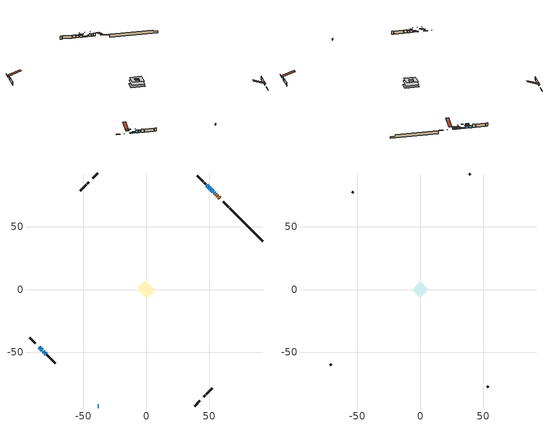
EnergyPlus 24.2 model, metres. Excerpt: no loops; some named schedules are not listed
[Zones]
conditioned space
 floor outside (Floor1 construction): -2.51,0 0,2.51 2.51,0 0,-2.51 z0.46
 floor adiabatic (AdiabaticFloorConstruction): -6.9,0 0,6.9 6.9,0 0,-6.9 z0.46
 floor foundation (Slab1 construction): -6.57,1.35 -1.35,6.57 6.57,-1.35 1.35,-6.57 z-1.86
 wall outside (RimJoist1 construction): 38.36,-92.61 42.69,-88.27 / -92.61,-38.36 -88.27,-42.69 / -38.36,92.61 -42.69,88.27 / 65.68,65.29 61.34,69.63 z0.46:0.76
 wall outside (AdiabaticWallConstruction 1): 58.25,72.71 57.54,73.42 / 56.89,74.08 56.4,74.57 / 55.74,75.22 55.12,75.85 z0.46:2.49
 wall outside (AdiabaticWallConstruction): 54.46,76.5 54.09,76.88 / -38.36,-92.61 -37.64,-92.61 z0.46:1.68; 53.43,77.54 51.81,79.15 / -85.18,-45.78 -84.37,-46.59 z0.46:0.99; 51.16,79.81 49.86,81.1 / -80.23,-50.74 -79.56,-51.4 z0.46:1.93; 49.21,81.76 47.91,83.05 z0.46:1.91; -83.72,-47.25 -82.57,-48.4 z0.46:1.32; -81.91,-49.06 -80.89,-50.08 z0.46:2.49
 wall outside (Wall1 construction): 45.78,-85.18 47.08,-83.88 / -78.91,-52.06 -77.61,-53.36 / -45.78,85.18 -47.08,83.88 / 47.26,83.71 45.96,85.01 z0.46:2.9
 wall outside (Wall2 construction): 47.74,-83.23 52.49,-78.47 / -76.95,-54.01 -72.2,-58.77 / -47.74,83.23 -52.49,78.47 / 45.3,85.67 40.55,90.42 z0.46:2.9
 wall foundation (FoundationWall1 construction): 66.33,64.63,-1.86 66.33,64.63,0.46 89.98,40.99,0.46 89.98,40.99,-0.51 92.61,38.36,-0.51 92.61,38.36,-1.86
 window (WindowConstruction 5): 54.46,76.5 54.09,76.88 z0.46:1.68
 window (WindowConstruction 7): 53.43,77.54 51.81,79.15 z0.46:0.99
 window (WindowConstruction 8): -85.18,-45.78 -84.38,-46.59 z0.46:0.99
 window (WindowConstruction 6): -38.36,-92.61 -37.64,-92.61 z0.46:1.68
 window (WindowConstruction): 51.16,79.81 49.86,81.1 z0.46:1.93
 window (WindowConstruction 1): 49.21,81.76 47.91,83.05 z0.46:1.91
 window (WindowConstruction 2): -83.72,-47.25 -82.57,-48.4 z0.46:1.32
 window (WindowConstruction 3): -81.91,-49.06 -80.89,-50.08 z0.46:2.49
 window (WindowConstruction 4): -80.23,-50.74 -79.57,-51.4 z0.46:1.93
 door (Door): 58.25,72.71 57.54,73.42 z0.46:2.49
 door (Door 1): 56.89,74.08 56.4,74.57 z0.46:2.49
 door (Door 2): 55.74,75.22 55.12,75.85 z0.46:2.49
 ceiling adiabatic (AdiabaticFloorConstruction): 0,-6.9 6.9,0 0,6.9 -6.9,0 z0.46
attic - vented
 floor to conditioned space (Floor2 construction Reversed): -2.56,0 0,2.56 2.56,0 0,-2.56 z2.9
 floor to conditioned space (Floor3 construction Reversed): -6.43,0 0,6.43 6.43,0 0,-6.43 z2.9
 wall outside (Wall3 construction): 53.15,-77.82 54.02,-76.94 / -71.54,-59.42 -70.67,-60.3 / -53.15,77.82 -54.02,76.94 / 39.89,91.08 39.02,91.95 z0.46:2.9
 roof outside (Roof1 construction): 45.13,-85.84,2.9 38.39,-79.11,6.07 36.62,-80.88,6.07 43.35,-87.61,2.9; -85.84,-45.13,2.9 -79.11,-38.39,6.07 -80.88,-36.62,6.07 -87.61,-43.35,2.9; -45.13,85.84,2.9 -38.39,79.11,6.07 -36.62,80.88,6.07 -43.35,87.61,2.9; 58.91,72.06,2.9 52.18,65.32,6.07 53.95,63.55,6.07 60.68,70.28,2.9
shading: 49.66,81.31 55.59,75.38 55.86,75.65 49.93,81.58 z4.04; -82.22,-48.75 -87.34,-43.63 -87.61,-43.89 -82.49,-49.02 z4.04; 49.22,81.75 51.8,79.17 52.07,79.43 49.49,82.02 z2.84; 47.7,83.26 49.42,81.55 49.69,81.82 47.97,83.53 z2.21; -82.36,-48.61 -83.93,-47.04 -84.2,-47.31 -82.62,-48.88 z1.62; -80.67,-50.29 -82.12,-48.84 -82.39,-49.11 -80.94,-50.56 z2.79; -79.35,-51.61 -80.44,-50.53 -80.71,-50.79 -79.62,-51.88 z2.23
[Building]
Building 1: Terrain=Suburbs
[Site:Location]
Mont Joli AP_QC: Latitude {deg}=48.61; Longitude {deg}=-68.21; Time Zone {hr}=-5; Elevation {m}=52; Keep Site Location Information=Yes
[Site:GroundTemperature:Shallow]
-0.843868, -3.04892, -3.2255, -2.1791, 2.02165, 6.20283, 9.82768, 12.1239, 12.319, 10.4514, 6.91898, 2.86606
[Site:WaterMainsTemperature]
Calculation Method=Schedule; Temperature Schedule=mains temperature schedule
[Material] Roughness=Rough; Thermal Absorptance=0.9
Name | Thickness {m} | Conductivity {W/m-K} | Density {kg/m3} | Specific Heat {J/kg-K} | Solar Absorptance | Visible Absorptance
asphalt or fiberglass shingles | 0.00635 | 0.162714 | 1121.4 | 1465.45 | 0.4 | 0.4
ceiling loosefill ins | 0.254 | 0.0480833 | 16.02 | 1046.75 | 0.7 | 0.7
ceiling loosefill ins 1 | 0.169333 | 0.0480833 | 16.02 | 1046.75 | 0.7 | 0.7
ceiling stud and cavity | 0.1397 | 0.0871837 | 65.682 | 1177.47 | 0.7 | 0.7
ceiling stud and cavity 1 | 0.1397 | 0.117189 | 65.682 | 1177.47 | 0.7 | 0.7
concrete 4.0 in. | 0.1016 | 1.803125 | 2242.8 | 837.4 | 0.7 | 0.7
concrete 8.0 in. | 0.2032 | 1.803125 | 2242.8 | 837.4 | 0.7 | 0.7
door material | 0.04445 | 0.0451087 | 512.64 | 1214.23 | 0.7 | 0.7
door material 1 | 0.04445 | 0.20624 | 512.64 | 1214.23 | 0.7 | 0.7
floor covering | 0.0127 | 0.0433444 | 54.468 | 1339.84 | 0.6 | 0.6
floor rigid ins; wall rigid ins | 0.051816 | 0.029427 | 32.04 | 1214.23 | 0.7 | 0.7
floor rigid ins 1; wall rigid ins 1 | 0.512978 | 0.029427 | 32.04 | 1214.23 | 0.7 | 0.7
floor stud and cavity | 0.1397 | 0.0798006 | 92.3553 | 1139.71 | 0.7 | 0.7
floor stud and cavity 1 | 0.1397 | 1.75129 | 37.0049 | 1207.88 | 0.7 | 0.7
furniture material conditioned space 1 | 0.1524 | 0.115458 | 640.8 | 1214.23 | 0.6 | 0.6
gypsum board | 0.0127 | 0.160291 | 801 | 837.4 | 0.6 | 0.6
osb sheathing 0.5 in. | 0.0127 | 0.115458 | 512.64 | 1214.23 | 0.7 | 0.7
osb sheathing 0.75 in. | 0.01905 | 0.115458 | 512.64 | 1214.23 | 0.7 | 0.7
rim joist stud and cavity | 0.0508 | 0.182071 | 50.32683 | 1063.81 | 0.6 | 0.6
wall stud and cavity | 0.1397 | 0.133119 | 139.0536 | 1170.24 | 0.7 | 0.7
wall stud and cavity 1 | 0.1397 | 0.16633 | 139.0536 | 1170.24 | 0.7 | 0.7
wall stud and cavity 2 | 0.0889 | 6.9971 | 50.32683 | 1063.81 | 0.6 | 0.6
wall stud and cavity 3 | 0.0889 | 0.380278 | 52.3479 | 1209.89 | 0.7 | 0.7
wall stud and cavity 4 | 0.0889 | 0.391764 | 83.0341 | 1211.67 | 0.7 | 0.7
wood siding | 0.0254 | 0.102417 | 544.68 | 1172.36 | 0.4 | 0.4
wood siding 1 | 0.00254 | 0.102417 | 544.68 | 1172.36 | 0.4 | 0.4
wood siding 2; wood siding 3; wood siding 4 | 0.0254 | 0.102417 | 544.68 | 1172.36 | 0.7 | 0.7
[WindowMaterial:SimpleGlazingSystem]
Name | U-Factor {W/m2-K} | Solar Heat Gain Coefficient
WindowMaterial | 2.9077 | 0.64
WindowMaterial 1 | 2.94518 | 0.59
WindowMaterial 2 | 2.97698 | 0.54
WindowMaterial 3 | 2.93666 | 0.62
WindowMaterial 4 | 2.94291 | 0.59
WindowMaterial 5 | 2.97754 | 0.61
WindowMaterial 6 | 2.969594 | 0.62
WindowMaterial 7 | 3.03092 | 0.47
[Construction]
AdiabaticFloorConstruction: floor stud and cavity 1, floor rigid ins 1, osb sheathing 0.75 in., floor covering
AdiabaticWallConstruction: wood siding 3, wall rigid ins 1, wall stud and cavity 3, gypsum board
AdiabaticWallConstruction 1: wood siding 4, wall rigid ins 1, wall stud and cavity 3, gypsum board
Door; Door 2: door material
Door 1: door material 1
Floor1 construction: floor stud and cavity, floor rigid ins, osb sheathing 0.75 in., floor covering
Floor2 construction Reversed: gypsum board, ceiling stud and cavity, ceiling loosefill ins
Floor3 construction Reversed: gypsum board, ceiling stud and cavity 1, ceiling loosefill ins 1
FoundationWall1 construction: concrete 8.0 in.
furniture construction conditioned space 1: furniture material conditioned space 1
PartitionWallConstruction: gypsum board, wall stud and cavity 4, gypsum board
RimJoist1 construction: wood siding 2, rim joist stud and cavity
Roof1 construction: asphalt or fiberglass shingles
Slab1 construction: concrete 4.0 in.
Wall1 construction: wood siding, wall rigid ins, osb sheathing 0.5 in., wall stud and cavity, gypsum board
Wall2 construction: wood siding, wall rigid ins, osb sheathing 0.5 in., wall stud and cavity 1, gypsum board
Wall3 construction: wood siding 1, wall stud and cavity 2
WindowConstruction: WindowMaterial
WindowConstruction 1: WindowMaterial 1
WindowConstruction 2: WindowMaterial 2
WindowConstruction 3: WindowMaterial 3
WindowConstruction 4: WindowMaterial 4
WindowConstruction 5: WindowMaterial 5
WindowConstruction 6: WindowMaterial 6
WindowConstruction 7; WindowConstruction 8: WindowMaterial 7
[Zone] Multiplier=1; Part of Total Floor Area=Yes
Name | Volume {m3}
attic - vented | 49.3652
conditioned space | 441.9
[Space]
Name | Zone | Volume {m3}
attic - vented 1 | attic - vented | 49.3652
conditioned space 1 | conditioned space | 441.9
[ZoneInfiltration:EffectiveLeakageArea]
infil attic - vented 1: Zone or Space=attic - vented 1; Schedule=Always On Discrete; Effective Air Leakage Area {cm2}=3329.74; Stack Coefficient=0.000390252; Wind Coefficient=1.33473e-05
[ZoneMixing]
whole house fan mix: Zone or Space=attic - vented; Schedule=Always On Continuous; Design Flow Rate Calculation Method=Flow/Zone; Design Flow Rate {m3/s}=0; Source Zone or Space=conditioned space
[SurfaceProperty:ExposedFoundationPerimeter]
Slab1: Exposed Perimeter Calculation Method=TotalExposedPerimeter; Total Exposed Perimeter {m}=37.156
[InternalMass] Zone or ZoneList=conditioned space; Space or SpaceList=conditioned space 1
Name | Construction | Surface Area {m2}
furniture mass conditioned space 1 | furniture construction conditioned space 1 | 76.2399
partition wall mass | PartitionWallConstruction | 190.6
[Lights]
interior lighting: Zone or ZoneList or Space or SpaceList=conditioned space 1; Schedule=interior lighting schedule; Design Level Calculation Method=LightingLevel; Lighting Level {W}=343.2; Return Air Fraction=0; Fraction Radiant=0.6; Fraction Visible=0.2; Fraction Replaceable=1
[People]
occupants: Zone or ZoneList or Space or SpaceList=conditioned space 1; Number of People Schedule=occupants schedule; Number of People Calculation Method=People; Number of People=3; Fraction Radiant=0.314171; Sensible Heat Fraction=0.56303; Activity Level Schedule=occupants activity schedule; Carbon Dioxide Generation Rate {m3/s-W}=0; Enable ASHRAE 55 Comfort Warnings=No; Mean Radiant Temperature Calculation Type=EnclosureAveraged
[ElectricEquipment] Zone or ZoneList or Space or SpaceList=conditioned space 1; Design Level Calculation Method=EquipmentLevel
Name | Schedule | Design Level {W} | Fraction Latent | Fraction Radiant | Fraction Lost
clothes dryer | clothes dryer schedule | 140.772 | 0.015 | 0.081 | 0.85
clothes washer | clothes washer schedule | 32.1985 | 0.03 | 0.162 | 0.7
cooking range | cooking range schedule | 215.147 | 0.08 | 0.432 | 0.2
dishwasher | dishwasher schedule | 66.8632 | 0.3 | 0.18 | 0.4
fridge | fridge schedule | 72.9452 | 0 | 0.6 | 0
mech vent bath fan 0 | mech vent bath fan 0 schedule | 100 | 0 | 0 | 1
mech vent house fan | mech vent house fan schedule | 17.7233 | 0 | 0 | 0.5
mech vent house fan cfis | mech vent house fan cfis schedule | 0 | 0 | 0 | 0
mech vent range fan 0 | mech vent range fan 0 schedule | 150 | 0 | 0 | 1
misc plug loads | misc plug loads schedule | 494.7 | 0.045 | 0.513 | 0.1
whole house fan | Always On Discrete | 0 | 0 | 0 | 1
[OtherEquipment] Zone or ZoneList or Space or SpaceList=conditioned space 1; Design Level Calculation Method=EquipmentLevel
Name | Fuel Type | Schedule | Design Level {W} | Fraction Latent | Fraction Radiant | Fraction Lost
clothes dryer 1 | Electricity | clothes dryer schedule | 0 | 0.015 | 0.081 | 0.85
cooking range 1 | Electricity | cooking range schedule | 0 | 0.08 | 0.432 | 0.2
general water use latent | None | general water use schedule | 62.594 | 1 | 0 | 0
general water use sensible | None | general water use schedule | -61.6891 | 0 | 0.6 | 0
mech vent house fan latent load | None | Always On Discrete | 0 | 1 | 0 | 0
mech vent house fan sensible load | None | Always On Discrete | 0 | 0 | 0 | 0
water heater energy adjustment1 | Electricity | Always On Discrete | 0.01 | 0 | 0 | 1
[ZoneInfiltration:DesignFlowRate] Zone or ZoneList or Space or SpaceList=conditioned space 1; Schedule=Always On Discrete; Design Flow Rate Calculation Method=Flow/Zone; Design Flow Rate {m3/s}=0
infil flow; natural vent flow; whole house fan flow
[Foundation:Kiva]
Foundation Kiva 1: Initial Indoor Air Temperature {C}=18; Wall Height Above Grade {m}=0.459974; Wall Depth Below Slab {m}=0.2032
[Foundation:Kiva:Settings]
Soil Conductivity {W/m-K}=0.849921; Soil Density {kg/m3}=1842.3; Soil Specific Heat {J/kg-K}=418.7; Ground Solar Absorptivity=0.9; Ground Thermal Absorptivity=0.9; Ground Surface Roughness {m}=0.03; Far-Field Width {m}=40; Deep-Ground Boundary Condition=ZeroFlux; Deep-Ground Depth {m}=40; Minimum Cell Dimension {m}=0.2; Maximum Cell Growth Coefficient=3; Simulation Timestep=Timestep
[Exterior:Lights]
exterior lighting: Schedule=exterior lighting schedule; Design Level {W}=75.6
[Schedule:Constant]
Name | Hourly Value
Always On Continuous; mech vent house fan schedule; mech vent house fan cfis schedule; Always On Discrete | 1
occupants activity schedule | 117.228
fridge schedule | 0
[Schedule:Week:Daily]
interior lighting schedule Week Rule - Jan1-Jan27: interior lighting schedule day, interior lighting schedule day, interior lighting schedule day, interior lighting schedule day, interior lighting schedule day, interior lighting schedule day, interior lighting schedule day, interior lighting schedule default day, interior lighting schedule default day, interior lighting schedule default day, interior lighting schedule default day, interior lighting schedule default day
interior lighting schedule Week Rule - Jan28-Feb3: interior lighting schedule day, interior lighting schedule day, interior lighting schedule day, interior lighting schedule day, interior lighting schedule day 1, interior lighting schedule day 1, interior lighting schedule day 1, interior lighting schedule default day, interior lighting schedule default day, interior lighting schedule default day, interior lighting schedule default day, interior lighting schedule default day
interior lighting schedule Week Rule - Feb4-Feb24: interior lighting schedule day 1, interior lighting schedule day 1, interior lighting schedule day 1, interior lighting schedule day 1, interior lighting schedule day 1, interior lighting schedule day 1, interior lighting schedule day 1, interior lighting schedule default day, interior lighting schedule default day, interior lighting schedule default day, interior lighting schedule default day, interior lighting schedule default day
interior lighting schedule Week Rule - Feb25-Mar3: interior lighting schedule day 1, interior lighting schedule day 1, interior lighting schedule day 1, interior lighting schedule day 1, interior lighting schedule day 2, interior lighting schedule day 2, interior lighting schedule day 2, interior lighting schedule default day, interior lighting schedule default day, interior lighting schedule default day, interior lighting schedule default day, interior lighting schedule default day
interior lighting schedule Week Rule - Mar4-Mar31: interior lighting schedule day 2, interior lighting schedule day 2, interior lighting schedule day 2, interior lighting schedule day 2, interior lighting schedule day 2, interior lighting schedule day 2, interior lighting schedule day 2, interior lighting schedule default day, interior lighting schedule default day, interior lighting schedule default day, interior lighting schedule default day, interior lighting schedule default day
interior lighting schedule Week Rule - Apr1-Apr28: interior lighting schedule day 3, interior lighting schedule day 3, interior lighting schedule day 3, interior lighting schedule day 3, interior lighting schedule day 3, interior lighting schedule day 3, interior lighting schedule day 3, interior lighting schedule default day, interior lighting schedule default day, interior lighting schedule default day, interior lighting schedule default day, interior lighting schedule default day
interior lighting schedule Week Rule - Apr29-May5: interior lighting schedule day 3, interior lighting schedule day 3, interior lighting schedule day 4, interior lighting schedule day 4, interior lighting schedule day 4, interior lighting schedule day 4, interior lighting schedule day 4, interior lighting schedule default day, interior lighting schedule default day, interior lighting schedule default day, interior lighting schedule default day, interior lighting schedule default day
interior lighting schedule Week Rule - May6-May26: interior lighting schedule day 4, interior lighting schedule day 4, interior lighting schedule day 4, interior lighting schedule day 4, interior lighting schedule day 4, interior lighting schedule day 4, interior lighting schedule day 4, interior lighting schedule default day, interior lighting schedule default day, interior lighting schedule default day, interior lighting schedule default day, interior lighting schedule default day
interior lighting schedule Week Rule - May27-Jun2: interior lighting schedule day 4, interior lighting schedule day 4, interior lighting schedule day 4, interior lighting schedule day 4, interior lighting schedule day 4, interior lighting schedule day 5, interior lighting schedule day 5, interior lighting schedule default day, interior lighting schedule default day, interior lighting schedule default day, interior lighting schedule default day, interior lighting schedule default day
interior lighting schedule Week Rule - Jun3-Jun30: interior lighting schedule day 5, interior lighting schedule day 5, interior lighting schedule day 5, interior lighting schedule day 5, interior lighting schedule day 5, interior lighting schedule day 5, interior lighting schedule day 5, interior lighting schedule default day, interior lighting schedule default day, interior lighting schedule default day, interior lighting schedule default day, interior lighting schedule default day
interior lighting schedule Week Rule - Jul1-Jul28: interior lighting schedule day 6, interior lighting schedule day 6, interior lighting schedule day 6, interior lighting schedule day 6, interior lighting schedule day 6, interior lighting schedule day 6, interior lighting schedule day 6, interior lighting schedule default day, interior lighting schedule default day, interior lighting schedule default day, interior lighting schedule default day, interior lighting schedule default day
interior lighting schedule Week Rule - Jul29-Aug4: interior lighting schedule day 6, interior lighting schedule day 6, interior lighting schedule day 6, interior lighting schedule day 7, interior lighting schedule day 7, interior lighting schedule day 7, interior lighting schedule day 7, interior lighting schedule default day, interior lighting schedule default day, interior lighting schedule default day, interior lighting schedule default day, interior lighting schedule default day
interior lighting schedule Week Rule - Aug5-Aug25: interior lighting schedule day 7, interior lighting schedule day 7, interior lighting schedule day 7, interior lighting schedule day 7, interior lighting schedule day 7, interior lighting schedule day 7, interior lighting schedule day 7, interior lighting schedule default day, interior lighting schedule default day, interior lighting schedule default day, interior lighting schedule default day, interior lighting schedule default day
interior lighting schedule Week Rule - Aug26-Sep1: interior lighting schedule day 7, interior lighting schedule day 7, interior lighting schedule day 7, interior lighting schedule day 7, interior lighting schedule day 7, interior lighting schedule day 7, interior lighting schedule day 8, interior lighting schedule default day, interior lighting schedule default day, interior lighting schedule default day, interior lighting schedule default day, interior lighting schedule default day
interior lighting schedule Week Rule - Sep2-Sep29: interior lighting schedule day 8, interior lighting schedule day 8, interior lighting schedule day 8, interior lighting schedule day 8, interior lighting schedule day 8, interior lighting schedule day 8, interior lighting schedule day 8, interior lighting schedule default day, interior lighting schedule default day, interior lighting schedule default day, interior lighting schedule default day, interior lighting schedule default day
interior lighting schedule Week Rule - Sep30-Oct6: interior lighting schedule day 8, interior lighting schedule day 9, interior lighting schedule day 9, interior lighting schedule day 9, interior lighting schedule day 9, interior lighting schedule day 9, interior lighting schedule day 9, interior lighting schedule default day, interior lighting schedule default day, interior lighting schedule default day, interior lighting schedule default day, interior lighting schedule default day
interior lighting schedule Week Rule - Oct7-Oct27: interior lighting schedule day 9, interior lighting schedule day 9, interior lighting schedule day 9, interior lighting schedule day 9, interior lighting schedule day 9, interior lighting schedule day 9, interior lighting schedule day 9, interior lighting schedule default day, interior lighting schedule default day, interior lighting schedule default day, interior lighting schedule default day, interior lighting schedule default day
interior lighting schedule Week Rule - Oct28-Nov3: interior lighting schedule day 9, interior lighting schedule day 9, interior lighting schedule day 9, interior lighting schedule day 9, interior lighting schedule day 10, interior lighting schedule day 10, interior lighting schedule day 10, interior lighting schedule default day, interior lighting schedule default day, interior lighting schedule default day, interior lighting schedule default day, interior lighting schedule default day
interior lighting schedule Week Rule - Nov4-Nov24: interior lighting schedule day 10, interior lighting schedule day 10, interior lighting schedule day 10, interior lighting schedule day 10, interior lighting schedule day 10, interior lighting schedule day 10, interior lighting schedule day 10, interior lighting schedule default day, interior lighting schedule default day, interior lighting schedule default day, interior lighting schedule default day, interior lighting schedule default day
interior lighting schedule Week Rule - Nov25-Dec1: interior lighting schedule day 10, interior lighting schedule day 10, interior lighting schedule day 10, interior lighting schedule day 10, interior lighting schedule day 10, interior lighting schedule day 10, interior lighting schedule day 11, interior lighting schedule default day, interior lighting schedule default day, interior lighting schedule default day, interior lighting schedule default day, interior lighting schedule default day
interior lighting schedule Week Rule - Dec2-Dec31: interior lighting schedule day 11, interior lighting schedule day 11, interior lighting schedule day 11, interior lighting schedule day 11, interior lighting schedule day 11, interior lighting schedule day 11, interior lighting schedule day 11, interior lighting schedule default day, interior lighting schedule default day, interior lighting schedule default day, interior lighting schedule default day, interior lighting schedule default day
occupants schedule Week Rule - Jan1-Dec31: occupants schedule day, occupants schedule day, occupants schedule day, occupants schedule day, occupants schedule day, occupants schedule day, occupants schedule day, occupants schedule default day, occupants schedule default day, occupants schedule default day, occupants schedule default day, occupants schedule default day
clothes dryer schedule Week Rule - Jan1-Dec31: clothes dryer schedule day, clothes dryer schedule day, clothes dryer schedule day, clothes dryer schedule day, clothes dryer schedule day, clothes dryer schedule day, clothes dryer schedule day, clothes dryer schedule default day, clothes dryer schedule default day, clothes dryer schedule default day, clothes dryer schedule default day, clothes dryer schedule default day
clothes washer schedule Week Rule - Jan1-Dec31: clothes washer schedule day, clothes washer schedule day, clothes washer schedule day, clothes washer schedule day, clothes washer schedule day, clothes washer schedule day, clothes washer schedule day, clothes washer schedule default day, clothes washer schedule default day, clothes washer schedule default day, clothes washer schedule default day, clothes washer schedule default day
cooking range schedule Week Rule - Jan1-Dec31: cooking range schedule day, cooking range schedule day, cooking range schedule day, cooking range schedule day, cooking range schedule day, cooking range schedule day, cooking range schedule day, cooking range schedule default day, cooking range schedule default day, cooking range schedule default day, cooking range schedule default day, cooking range schedule default day
dishwasher schedule Week Rule - Jan1-Dec31: dishwasher schedule day, dishwasher schedule day, dishwasher schedule day, dishwasher schedule day, dishwasher schedule day, dishwasher schedule day, dishwasher schedule day, dishwasher schedule default day, dishwasher schedule default day, dishwasher schedule default day, dishwasher schedule default day, dishwasher schedule default day
mech vent bath fan 0 schedule Week Rule - Jan1-Dec31: mech vent bath fan 0 schedule day, mech vent bath fan 0 schedule day, mech vent bath fan 0 schedule day, mech vent bath fan 0 schedule day, mech vent bath fan 0 schedule day, mech vent bath fan 0 schedule day, mech vent bath fan 0 schedule day, mech vent bath fan 0 schedule default day, mech vent bath fan 0 schedule default day, mech vent bath fan 0 schedule default day, mech vent bath fan 0 schedule default day, mech vent bath fan 0 schedule default day
mech vent range fan 0 schedule Week Rule - Jan1-Dec31: mech vent range fan 0 schedule day, mech vent range fan 0 schedule day, mech vent range fan 0 schedule day, mech vent range fan 0 schedule day, mech vent range fan 0 schedule day, mech vent range fan 0 schedule day, mech vent range fan 0 schedule day, mech vent range fan 0 schedule default day, mech vent range fan 0 schedule default day, mech vent range fan 0 schedule default day, mech vent range fan 0 schedule default day, mech vent range fan 0 schedule default day
misc plug loads schedule Week Rule - Jan1-Dec31: misc plug loads schedule day, misc plug loads schedule day, misc plug loads schedule day, misc plug loads schedule day, misc plug loads schedule day, misc plug loads schedule day, misc plug loads schedule day, misc plug loads schedule default day, misc plug loads schedule default day, misc plug loads schedule default day, misc plug loads schedule default day, misc plug loads schedule default day
general water use schedule Week Rule - Jan1-Dec31: general water use schedule day, general water use schedule day, general water use schedule day, general water use schedule day, general water use schedule day, general water use schedule day, general water use schedule day, general water use schedule default day, general water use schedule default day, general water use schedule default day, general water use schedule default day, general water use schedule default day
exterior lighting schedule Week Rule - Jan1-Jan27: exterior lighting schedule day, exterior lighting schedule day, exterior lighting schedule day, exterior lighting schedule day, exterior lighting schedule day, exterior lighting schedule day, exterior lighting schedule day, exterior lighting schedule default day, exterior lighting schedule default day, exterior lighting schedule default day, exterior lighting schedule default day, exterior lighting schedule default day
exterior lighting schedule Week Rule - Jan28-Feb3: exterior lighting schedule day, exterior lighting schedule day, exterior lighting schedule day, exterior lighting schedule day, exterior lighting schedule day 1, exterior lighting schedule day 1, exterior lighting schedule day 1, exterior lighting schedule default day, exterior lighting schedule default day, exterior lighting schedule default day, exterior lighting schedule default day, exterior lighting schedule default day
exterior lighting schedule Week Rule - Feb4-Feb24: exterior lighting schedule day 1, exterior lighting schedule day 1, exterior lighting schedule day 1, exterior lighting schedule day 1, exterior lighting schedule day 1, exterior lighting schedule day 1, exterior lighting schedule day 1, exterior lighting schedule default day, exterior lighting schedule default day, exterior lighting schedule default day, exterior lighting schedule default day, exterior lighting schedule default day
exterior lighting schedule Week Rule - Feb25-Mar3: exterior lighting schedule day 1, exterior lighting schedule day 1, exterior lighting schedule day 1, exterior lighting schedule day 1, exterior lighting schedule day 2, exterior lighting schedule day 2, exterior lighting schedule day 2, exterior lighting schedule default day, exterior lighting schedule default day, exterior lighting schedule default day, exterior lighting schedule default day, exterior lighting schedule default day
exterior lighting schedule Week Rule - Mar4-Mar31: exterior lighting schedule day 2, exterior lighting schedule day 2, exterior lighting schedule day 2, exterior lighting schedule day 2, exterior lighting schedule day 2, exterior lighting schedule day 2, exterior lighting schedule day 2, exterior lighting schedule default day, exterior lighting schedule default day, exterior lighting schedule default day, exterior lighting schedule default day, exterior lighting schedule default day
exterior lighting schedule Week Rule - Apr1-Apr28: exterior lighting schedule day 3, exterior lighting schedule day 3, exterior lighting schedule day 3, exterior lighting schedule day 3, exterior lighting schedule day 3, exterior lighting schedule day 3, exterior lighting schedule day 3, exterior lighting schedule default day, exterior lighting schedule default day, exterior lighting schedule default day, exterior lighting schedule default day, exterior lighting schedule default day
exterior lighting schedule Week Rule - Apr29-May5: exterior lighting schedule day 3, exterior lighting schedule day 3, exterior lighting schedule day 4, exterior lighting schedule day 4, exterior lighting schedule day 4, exterior lighting schedule day 4, exterior lighting schedule day 4, exterior lighting schedule default day, exterior lighting schedule default day, exterior lighting schedule default day, exterior lighting schedule default day, exterior lighting schedule default day
exterior lighting schedule Week Rule - May6-May26: exterior lighting schedule day 4, exterior lighting schedule day 4, exterior lighting schedule day 4, exterior lighting schedule day 4, exterior lighting schedule day 4, exterior lighting schedule day 4, exterior lighting schedule day 4, exterior lighting schedule default day, exterior lighting schedule default day, exterior lighting schedule default day, exterior lighting schedule default day, exterior lighting schedule default day
exterior lighting schedule Week Rule - May27-Jun2: exterior lighting schedule day 4, exterior lighting schedule day 4, exterior lighting schedule day 4, exterior lighting schedule day 4, exterior lighting schedule day 4, exterior lighting schedule day 5, exterior lighting schedule day 5, exterior lighting schedule default day, exterior lighting schedule default day, exterior lighting schedule default day, exterior lighting schedule default day, exterior lighting schedule default day
exterior lighting schedule Week Rule - Jun3-Jun30: exterior lighting schedule day 5, exterior lighting schedule day 5, exterior lighting schedule day 5, exterior lighting schedule day 5, exterior lighting schedule day 5, exterior lighting schedule day 5, exterior lighting schedule day 5, exterior lighting schedule default day, exterior lighting schedule default day, exterior lighting schedule default day, exterior lighting schedule default day, exterior lighting schedule default day
exterior lighting schedule Week Rule - Jul1-Jul28: exterior lighting schedule day 6, exterior lighting schedule day 6, exterior lighting schedule day 6, exterior lighting schedule day 6, exterior lighting schedule day 6, exterior lighting schedule day 6, exterior lighting schedule day 6, exterior lighting schedule default day, exterior lighting schedule default day, exterior lighting schedule default day, exterior lighting schedule default day, exterior lighting schedule default day
exterior lighting schedule Week Rule - Jul29-Aug4: exterior lighting schedule day 6, exterior lighting schedule day 6, exterior lighting schedule day 6, exterior lighting schedule day 7, exterior lighting schedule day 7, exterior lighting schedule day 7, exterior lighting schedule day 7, exterior lighting schedule default day, exterior lighting schedule default day, exterior lighting schedule default day, exterior lighting schedule default day, exterior lighting schedule default day
exterior lighting schedule Week Rule - Aug5-Aug25: exterior lighting schedule day 7, exterior lighting schedule day 7, exterior lighting schedule day 7, exterior lighting schedule day 7, exterior lighting schedule day 7, exterior lighting schedule day 7, exterior lighting schedule day 7, exterior lighting schedule default day, exterior lighting schedule default day, exterior lighting schedule default day, exterior lighting schedule default day, exterior lighting schedule default day
exterior lighting schedule Week Rule - Aug26-Sep1: exterior lighting schedule day 7, exterior lighting schedule day 7, exterior lighting schedule day 7, exterior lighting schedule day 7, exterior lighting schedule day 7, exterior lighting schedule day 7, exterior lighting schedule day 8, exterior lighting schedule default day, exterior lighting schedule default day, exterior lighting schedule default day, exterior lighting schedule default day, exterior lighting schedule default day
exterior lighting schedule Week Rule - Sep2-Sep29: exterior lighting schedule day 8, exterior lighting schedule day 8, exterior lighting schedule day 8, exterior lighting schedule day 8, exterior lighting schedule day 8, exterior lighting schedule day 8, exterior lighting schedule day 8, exterior lighting schedule default day, exterior lighting schedule default day, exterior lighting schedule default day, exterior lighting schedule default day, exterior lighting schedule default day
exterior lighting schedule Week Rule - Sep30-Oct6: exterior lighting schedule day 8, exterior lighting schedule day 9, exterior lighting schedule day 9, exterior lighting schedule day 9, exterior lighting schedule day 9, exterior lighting schedule day 9, exterior lighting schedule day 9, exterior lighting schedule default day, exterior lighting schedule default day, exterior lighting schedule default day, exterior lighting schedule default day, exterior lighting schedule default day
exterior lighting schedule Week Rule - Oct7-Oct27: exterior lighting schedule day 9, exterior lighting schedule day 9, exterior lighting schedule day 9, exterior lighting schedule day 9, exterior lighting schedule day 9, exterior lighting schedule day 9, exterior lighting schedule day 9, exterior lighting schedule default day, exterior lighting schedule default day, exterior lighting schedule default day, exterior lighting schedule default day, exterior lighting schedule default day
exterior lighting schedule Week Rule - Oct28-Nov3: exterior lighting schedule day 9, exterior lighting schedule day 9, exterior lighting schedule day 9, exterior lighting schedule day 9, exterior lighting schedule day 10, exterior lighting schedule day 10, exterior lighting schedule day 10, exterior lighting schedule default day, exterior lighting schedule default day, exterior lighting schedule default day, exterior lighting schedule default day, exterior lighting schedule default day
exterior lighting schedule Week Rule - Nov4-Nov24: exterior lighting schedule day 10, exterior lighting schedule day 10, exterior lighting schedule day 10, exterior lighting schedule day 10, exterior lighting schedule day 10, exterior lighting schedule day 10, exterior lighting schedule day 10, exterior lighting schedule default day, exterior lighting schedule default day, exterior lighting schedule default day, exterior lighting schedule default day, exterior lighting schedule default day
exterior lighting schedule Week Rule - Nov25-Dec1: exterior lighting schedule day 10, exterior lighting schedule day 10, exterior lighting schedule day 10, exterior lighting schedule day 10, exterior lighting schedule day 10, exterior lighting schedule day 10, exterior lighting schedule day 11, exterior lighting schedule default day, exterior lighting schedule default day, exterior lighting schedule default day, exterior lighting schedule default day, exterior lighting schedule default day
exterior lighting schedule Week Rule - Dec2-Dec31: exterior lighting schedule day 11, exterior lighting schedule day 11, exterior lighting schedule day 11, exterior lighting schedule day 11, exterior lighting schedule day 11, exterior lighting schedule day 11, exterior lighting schedule day 11, exterior lighting schedule default day, exterior lighting schedule default day, exterior lighting schedule default day, exterior lighting schedule default day, exterior lighting schedule default day
[Schedule:Year]
interior lighting schedule: interior lighting schedule Week Rule - Jan1-Jan27, 1, 1, 1, 27, interior lighting schedule Week Rule - Jan28-Feb3, 1, 28, 2, 3, interior lighting schedule Week Rule - Feb4-Feb24, 2, 4, 2, 24, interior lighting schedule Week Rule - Feb25-Mar3, 2, 25, 3, 3, interior lighting schedule Week Rule - Mar4-Mar31, 3, 4, 3, 31, interior lighting schedule Week Rule - Apr1-Apr28, 4, 1, 4, 28, interior lighting schedule Week Rule - Apr29-May5, 4, 29, 5, 5, interior lighting schedule Week Rule - May6-May26, 5, 6, 5, 26, interior lighting schedule Week Rule - May27-Jun2, 5, 27, 6, 2, interior lighting schedule Week Rule - Jun3-Jun30, 6, 3, 6, 30, interior lighting schedule Week Rule - Jul1-Jul28, 7, 1, 7, 28, interior lighting schedule Week Rule - Jul29-Aug4, 7, 29, 8, 4, interior lighting schedule Week Rule - Aug5-Aug25, 8, 5, 8, 25, interior lighting schedule Week Rule - Aug26-Sep1, 8, 26, 9, 1, interior lighting schedule Week Rule - Sep2-Sep29, 9, 2, 9, 29, interior lighting schedule Week Rule - Sep30-Oct6, 9, 30, 10, 6, interior lighting schedule Week Rule - Oct7-Oct27, 10, 7, 10, 27, interior lighting schedule Week Rule - Oct28-Nov3, 10, 28, 11, 3, interior lighting schedule Week Rule - Nov4-Nov24, 11, 4, 11, 24, interior lighting schedule Week Rule - Nov25-Dec1, 11, 25, 12, 1, interior lighting schedule Week Rule - Dec2-Dec31, 12, 2, 12, 31
occupants schedule: occupants schedule Week Rule - Jan1-Dec31, 1, 1, 12, 31
clothes dryer schedule: clothes dryer schedule Week Rule - Jan1-Dec31, 1, 1, 12, 31
clothes washer schedule: clothes washer schedule Week Rule - Jan1-Dec31, 1, 1, 12, 31
cooking range schedule: cooking range schedule Week Rule - Jan1-Dec31, 1, 1, 12, 31
dishwasher schedule: dishwasher schedule Week Rule - Jan1-Dec31, 1, 1, 12, 31
mech vent bath fan 0 schedule: mech vent bath fan 0 schedule Week Rule - Jan1-Dec31, 1, 1, 12, 31
mech vent range fan 0 schedule: mech vent range fan 0 schedule Week Rule - Jan1-Dec31, 1, 1, 12, 31
misc plug loads schedule: misc plug loads schedule Week Rule - Jan1-Dec31, 1, 1, 12, 31
general water use schedule: general water use schedule Week Rule - Jan1-Dec31, 1, 1, 12, 31
exterior lighting schedule: exterior lighting schedule Week Rule - Jan1-Jan27, 1, 1, 1, 27, exterior lighting schedule Week Rule - Jan28-Feb3, 1, 28, 2, 3, exterior lighting schedule Week Rule - Feb4-Feb24, 2, 4, 2, 24, exterior lighting schedule Week Rule - Feb25-Mar3, 2, 25, 3, 3, exterior lighting schedule Week Rule - Mar4-Mar31, 3, 4, 3, 31, exterior lighting schedule Week Rule - Apr1-Apr28, 4, 1, 4, 28, exterior lighting schedule Week Rule - Apr29-May5, 4, 29, 5, 5, exterior lighting schedule Week Rule - May6-May26, 5, 6, 5, 26, exterior lighting schedule Week Rule - May27-Jun2, 5, 27, 6, 2, exterior lighting schedule Week Rule - Jun3-Jun30, 6, 3, 6, 30, exterior lighting schedule Week Rule - Jul1-Jul28, 7, 1, 7, 28, exterior lighting schedule Week Rule - Jul29-Aug4, 7, 29, 8, 4, exterior lighting schedule Week Rule - Aug5-Aug25, 8, 5, 8, 25, exterior lighting schedule Week Rule - Aug26-Sep1, 8, 26, 9, 1, exterior lighting schedule Week Rule - Sep2-Sep29, 9, 2, 9, 29, exterior lighting schedule Week Rule - Sep30-Oct6, 9, 30, 10, 6, exterior lighting schedule Week Rule - Oct7-Oct27, 10, 7, 10, 27, exterior lighting schedule Week Rule - Oct28-Nov3, 10, 28, 11, 3, exterior lighting schedule Week Rule - Nov4-Nov24, 11, 4, 11, 24, exterior lighting schedule Week Rule - Nov25-Dec1, 11, 25, 12, 1, exterior lighting schedule Week Rule - Dec2-Dec31, 12, 2, 12, 31
[Schedule:Compact]
mains temperature schedule: Through: 01/01, For: AllDays, Until: 24:00, 4.55833, Through: 01/02, For: AllDays, Until: 24:00, 4.48833, Through: 01/03, For: AllDays, Until: 24:00, 4.41944, Through: 01/04, For: AllDays, Until: 24:00, 4.35111, Through: 01/05, For: AllDays, Until: 24:00, 4.28389, Through: 01/06, For: AllDays, Until: 24:00, 4.21778, Through: 01/07, For: AllDays, Until: 24:00, 4.15278, Through: 01/08, For: AllDays, Until: 24:00, 4.08889, Through: 01/09, For: AllDays, Until: 24:00, 4.02611, Through: 01/10, For: AllDays, Until: 24:00, 3.96444, Through: 01/11, For: AllDays, Until: 24:00, 3.90333, Through: 01/12, For: AllDays, Until: 24:00, 3.84389, Through: 01/13, For: AllDays, Until: 24:00, 3.78556, Through: 01/14, For: AllDays, Until: 24:00, 3.72833, Through: 01/15, For: AllDays, Until: 24:00, 3.67222, Through: 01/16, For: AllDays, Until: 24:00, 3.61722, Through: 01/17, For: AllDays, Until: 24:00, 3.56333, Through: 01/18, For: AllDays, Until: 24:00, 3.51111, Through: 01/19, For: AllDays, Until: 24:00, 3.46, Through: 01/20, For: AllDays, Until: 24:00, 3.41, Through: 01/21, For: AllDays, Until: 24:00, 3.36111, Through: 01/22, For: AllDays, Until: 24:00, 3.31389, Through: 01/23, For: AllDays, Until: 24:00, 3.26778, Through: 01/24, For: AllDays, Until: 24:00, 3.22278, Through: 01/25, For: AllDays, Until: 24:00, 3.17944, Through: 01/26, For: AllDays, Until: 24:00, 3.13722, Through: 01/27, For: AllDays, Until: 24:00, 3.09667, Through: 01/28, For: AllDays, Until: 24:00, 3.05722, Through: 01/29, For: AllDays, Until: 24:00, 3.01944, Through: 01/30, For: AllDays, Until: 24:00, 2.98278, Through: 01/31, For: AllDays, Until: 24:00, 2.94778, Through: 02/01, For: AllDays, Until: 24:00, 2.91389, Through: 02/02, For: AllDays, Until: 24:00, 2.88167, Through: 02/03, For: AllDays, Until: 24:00, 2.85056, Through: 02/04, For: AllDays, Until: 24:00, 2.82111, Through: 02/05, For: AllDays, Until: 24:00, 2.79278, Through: 02/06, For: AllDays, Until: 24:00, 2.76667, Through: 02/07, For: AllDays, Until: 24:00, 2.74111, Through: 02/08, For: AllDays, Until: 24:00, 2.71778, Through: 02/09, For: AllDays, Until: 24:00, 2.69556, Through: 02/10, For: AllDays, Until: 24:00, 2.675, Through: 02/11, For: AllDays, Until: 24:00, 2.65556, Through: 02/12, For: AllDays, Until: 24:00, 2.63833, Through: 02/13, For: AllDays, Until: 24:00, 2.62222, Through: 02/14, For: AllDays, Until: 24:00, 2.60722, Through: 02/15, For: AllDays, Until: 24:00, 2.59389, Through: 02/16, For: AllDays, Until: 24:00, 2.58278, Through: 02/17, For: AllDays, Until: 24:00, 2.57222, Through: 02/18, For: AllDays, Until: 24:00, 2.56389, Through: 02/19, For: AllDays, Until: 24:00, 2.55667, Through: 02/20, For: AllDays, Until: 24:00, 2.55111, Through: 02/21, For: AllDays, Until: 24:00, 2.54722, Through: 02/22, For: AllDays, Until: 24:00, 2.545, Through: 02/23, For: AllDays, Until: 24:00, 2.54389, Through: 02/24, For: AllDays, Until: 24:00, 2.54444, Through: 02/25, For: AllDays, Until: 24:00, 2.54667, Through: 02/26, For: AllDays, Until: 24:00, 2.55056, Through: 02/27, For: AllDays, Until: 24:00, 2.55556, Through: 02/28, For: AllDays, Until: 24:00, 2.56222, Through: 03/01, For: AllDays, Until: 24:00, 2.57056, Through: 03/02, For: AllDays, Until: 24:00, 2.58, Through: 03/03, For: AllDays, Until: 24:00, 2.59167, Through: 03/04, For: AllDays, Until: 24:00, 2.60444, Through: 03/05, For: AllDays, Until: 24:00, 2.61889, Through: 03/06, For: AllDays, Until: 24:00, 2.63444, Through: 03/07, For: AllDays, Until: 24:00, 2.65167, Through: 03/08, For: AllDays, Until: 24:00, 2.67056, Through: 03/09, For: AllDays, Until: 24:00, 2.69111, Through: 03/10, For: AllDays, Until: 24:00, 2.71278, Through: 03/11, For: AllDays, Until: 24:00, 2.73611, Through: 03/12, For: AllDays, Until: 24:00, 2.76111, Through: 03/13, For: AllDays, Until: 24:00, 2.78722, Through: 03/14, For: AllDays, Until: 24:00, 2.815, Through: 03/15, For: AllDays, Until: 24:00, 2.84389, Through: 03/16, For: AllDays, Until: 24:00, 2.87444, Through: 03/17, For: AllDays, Until: 24:00, 2.90667, Through: 03/18, For: AllDays, Until: 24:00, 2.94, Through: 03/19, For: AllDays, Until: 24:00, 2.975, Through: 03/20, For: AllDays, Until: 24:00, 3.01111, Through: 03/21, For: AllDays, Until: 24:00, 3.04889, Through: 03/22, For: AllDays, Until: 24:00, 3.08833, Through: 03/23, For: AllDays, Until: 24:00, 3.12833, Through: 03/24, For: AllDays, Until: 24:00, 3.17056, Through: 03/25, For: AllDays, Until: 24:00, 3.21333, Through: 03/26, For: AllDays, Until: 24:00, 3.25778, Through: 03/27, For: AllDays, Until: 24:00, 3.30389, Through: 03/28, For: AllDays, Until: 24:00, 3.35111, Through: 03/29, For: AllDays, Until: 24:00, 3.39944, Through: 03/30, For: AllDays, Until: 24:00, 3.44889, Through: 03/31, For: AllDays, Until: 24:00, 3.5, Through: 04/01, For: AllDays, Until: 24:00, 3.55222, Through: 04/02, For: AllDays, Until: 24:00, 3.60556, Through: 04/03, For: AllDays, Until: 24:00, 3.66, Through: 04/04, For: AllDays, Until: 24:00, 3.71611, Through: 04/05, For: AllDays, Until: 24:00, 3.77278, Through: 04/06, For: AllDays, Until: 24:00, 3.83111, Through: 04/07, For: AllDays, Until: 24:00, 3.89056, Through: 04/08, For: AllDays, Until: 24:00, 3.95111, Through: 04/09, For: AllDays, Until: 24:00, 4.01278, Through: 04/10, For: AllDays, Until: 24:00, 4.075, Through: 04/11, For: AllDays, Until: 24:00, 4.13889, Through: 04/12, For: AllDays, Until: 24:00, 4.20389, Through: 04/13, For: AllDays, Until: 24:00, 4.27, Through: 04/14, For: AllDays, Until: 24:00, 4.33667, Through: 04/15, For: AllDays, Until: 24:00, 4.40444, Through: 04/16, For: AllDays, Until: 24:00, 4.47333, Through: 04/17, For: AllDays, Until: 24:00, 4.54333, Through: 04/18, For: AllDays, Until: 24:00, 4.61389, Through: 04/19, For: AllDays, Until: 24:00, 4.68556, Through: 04/20, For: AllDays, Until: 24:00, 4.75833, Through: 04/21, For: AllDays, Until: 24:00, 4.83167, Through: 04/22, For: AllDays, Until: 24:00, 4.90611, Through: 04/23, For: AllDays, Until: 24:00, 4.98111, Through: 04/24, For: AllDays, Until: 24:00, 5.05722, Through: 04/25, For: AllDays, Until: 24:00, 5.13389, Through: 04/26, For: AllDays, Until: 24:00, 5.21167, Through: 04/27, For: AllDays, Until: 24:00, 5.29, Through: 04/28, For: AllDays, Until: 24:00, 5.36889, Through: 04/29, For: AllDays, Until: 24:00, 5.44833, Through: 04/30, For: AllDays, Until: 24:00, 5.52889, Through: 05/01, For: AllDays, Until: 24:00, 5.61, Through: 05/02, For: AllDays, Until: 24:00, 5.69111, Through: 05/03, For: AllDays, Until: 24:00, 5.77333, Through: 05/04, For: AllDays, Until: 24:00, 5.85667, Through: 05/05, For: AllDays, Until: 24:00, 5.94, Through: 05/06, For: AllDays, Until: 24:00, 6.02389, Through: 05/07, For: AllDays, Until: 24:00, 6.10778, Through: 05/08, For: AllDays, Until: 24:00, 6.19278, Through: 05/09, For: AllDays, Until: 24:00, 6.27833, Through: 05/10, For: AllDays, Until: 24:00, 6.36389, Through: 05/11, For: AllDays, Until: 24:00, 6.45, Through: 05/12, For: AllDays, Until: 24:00, 6.53667, Through: 05/13, For: AllDays, Until: 24:00, 6.62333, Through: 05/14, For: AllDays, Until: 24:00, 6.71056, Through: 05/15, For: AllDays, Until: 24:00, 6.79778, Through: 05/16, For: AllDays, Until: 24:00, 6.88556, Through: 05/17, For: AllDays, Until: 24:00, 6.97389, Through: 05/18, For: AllDays, Until: 24:00, 7.06222, Through: 05/19, For: AllDays, Until: 24:00, 7.15056, Through: 05/20, For: AllDays, Until: 24:00, 7.23889, Through: 05/21, For: AllDays, Until: 24:00, 7.32778, Through: 05/22, For: AllDays, Until: 24:00, 7.41667, Through: 05/23, For: AllDays, Until: 24:00, 7.50556, Through: 05/24, For: AllDays, Until: 24:00, 7.59444, Through: 05/25, For: AllDays, Until: 24:00, 7.68333, Through: 05/26, For: AllDays, Until: 24:00, 7.77278, Through: 05/27, For: AllDays, Until: 24:00, 7.86167, Through: 05/28, For: AllDays, Until: 24:00, 7.95056, Through: 05/29, For: AllDays, Until: 24:00, 8.03944, Through: 05/30, For: AllDays, Until: 24:00, 8.12833, Through: 05/31, For: AllDays, Until: 24:00, 8.21722, Through: 06/01, For: AllDays, Until: 24:00, 8.30556, Through: 06/02, For: AllDays, Until: 24:00, 8.39389, Through: 06/03, For: AllDays, Until: 24:00, 8.48222, Through: 06/04, For: AllDays, Until: 24:00, 8.57, Through: 06/05, For: AllDays, Until: 24:00, 8.65778, Through: 06/06, For: AllDays, Until: 24:00, 8.745, Through: 06/07, For: AllDays, Until: 24:00, 8.83222, Through: 06/08, For: AllDays, Until: 24:00, 8.91889, Through: 06/09, For: AllDays, Until: 24:00, 9.00556, Through: 06/10, For: AllDays, Until: 24:00, 9.09167, Through: 06/11, For: AllDays, Until: 24:00, 9.17722, Through: 06/12, For: AllDays, Until: 24:00, 9.26222, Through: 06/13, For: AllDays, Until: 24:00, 9.34722, Through: 06/14, For: AllDays, Until: 24:00, 9.43111, Through: 06/15, For: AllDays, Until: 24:00, 9.515, Through: 06/16, For: AllDays, Until: 24:00, 9.59833, Through: 06/17, For: AllDays, Until: 24:00, 9.68111, Through: 06/18, For: AllDays, Until: 24:00, 9.76333, Through: 06/19, For: AllDays, Until: 24:00, 9.84444, Through: 06/20, For: AllDays, Until: 24:00, 9.92556, Through: 06/21, For: AllDays, Until: 24:00, 10.0056, Through: 06/22, For: AllDays, Until: 24:00, 10.085, Through: 06/23, For: AllDays, Until: 24:00, 10.1639, Through: 06/24, For: AllDays, Until: 24:00, 10.2422, Through: 06/25, For: AllDays, Until: 24:00, 10.3194, Through: 06/26, For: AllDays, Until: 24:00, 10.3961, Through: 06/27, For: AllDays, Until: 24:00, 10.4717, Through: 06/28, For: AllDays, Until: 24:00, 10.5467, Through: 06/29, For: AllDays, Until: 24:00, 10.6206, Through: 06/30, For: AllDays, Until: 24:00, 10.6939, Through: 07/01, For: AllDays, Until: 24:00, 10.7667, Through: 07/02, For: AllDays, Until: 24:00, 10.8378, Through: 07/03, For: AllDays, Until: 24:00, 10.9083, Through: 07/04, For: AllDays, Until: 24:00, 10.9783, Through: 07/05, For: AllDays, Until: 24:00, 11.0467, Through: 07/06, For: AllDays, Until: 24:00, 11.1144, Through: 07/07, For: AllDays, Until: 24:00, 11.1811, Through: 07/08, For: AllDays, Until: 24:00, 11.2467, Through: 07/09, For: AllDays, Until: 24:00, 11.3111, Through: 07/10, For: AllDays, Until: 24:00, 11.375, Through: 07/11, For: AllDays, Until: 24:00, 11.4372, Through: 07/12, For: AllDays, Until: 24:00, 11.4989, Through: 07/13, For: AllDays, Until: 24:00, 11.5589, Through: 07/14, For: AllDays, Until: 24:00, 11.6178, Through: 07/15, For: AllDays, Until: 24:00, 11.6761, Through: 07/16, For: AllDays, Until: 24:00, 11.7328, Through: 07/17, For: AllDays, Until: 24:00, 11.7883, Through: 07/18, For: AllDays, Until: 24:00, 11.8428, Through: 07/19, For: AllDays, Until: 24:00, 11.8956, Through: 07/20, For: AllDays, Until: 24:00, 11.9478, Through: 07/21, For: AllDays, Until: 24:00, 11.9983, Through: 07/22, For: AllDays, Until: 24:00, 12.0478, Through: 07/23, For: AllDays, Until: 24:00, 12.0956, Through: 07/24, For: AllDays, Until: 24:00, 12.1428, Through: 07/25, For: AllDays, Until: 24:00, 12.1883, Through: 07/26, For: AllDays, Until: 24:00, 12.2322, Through: 07/27, For: AllDays, Until: 24:00, 12.275, Through: 07/28, For: AllDays, Until: 24:00, 12.3167, Through: 07/29, For: AllDays, Until: 24:00, 12.3567, Through: 07/30, For: AllDays, Until: 24:00, 12.3956, Through: 07/31, For: AllDays, Until: 24:00, 12.4328, Through: 08/01, For: AllDays, Until: 24:00, 12.4689, Through: 08/02, For: AllDays, Until: 24:00, 12.5033, Through: 08/03, For: AllDays, Until: 24:00, 12.5367, Through: 08/04, For: AllDays, Until: 24:00, 12.5683, Through: 08/05, For: AllDays, Until: 24:00, 12.5983, Through: 08/06, For: AllDays, Until: 24:00, 12.6272, Through: 08/07, For: AllDays, Until: 24:00, 12.6544, Through: 08/08, For: AllDays, Until: 24:00, 12.6806, Through: 08/09, For: AllDays, Until: 24:00, 12.705, Through: 08/10, For: AllDays, Until: 24:00, 12.7278, Through: 08/11, For: AllDays, Until: 24:00, 12.7494, Through: 08/12, For: AllDays, Until: 24:00, 12.7694, Through: 08/13, For: AllDays, Until: 24:00, 12.7878, Through: 08/14, For: AllDays, Until: 24:00, 12.805, Through: 08/15, For: AllDays, Until: 24:00, 12.8206, Through: 08/16, For: AllDays, Until: 24:00, 12.8344, Through: 08/17, For: AllDays, Until: 24:00, 12.8467, Through: 08/18, For: AllDays, Until: 24:00, 12.8578, Through: 08/19, For: AllDays, Until: 24:00, 12.8672, Through: 08/20, For: AllDays, Until: 24:00, 12.875, Through: 08/21, For: AllDays, Until: 24:00, 12.8817, Through: 08/22, For: AllDays, Until: 24:00, 12.8867, Through: 08/23, For: AllDays, Until: 24:00, 12.89, Through: 08/24, For: AllDays, Until: 24:00, 12.8917, Through: 08/25, For: AllDays, Until: 24:00, 12.8917, Through: 08/26, For: AllDays, Until: 24:00, 12.8906, Through: 08/27, For: AllDays, Until: 24:00, 12.8878, Through: 08/28, For: AllDays, Until: 24:00, 12.8833, Through: 08/29, For: AllDays, Until: 24:00, 12.8772, Through: 08/30, For: AllDays, Until: 24:00, 12.87, Through: 08/31, For: AllDays, Until: 24:00, 12.8611, Through: 09/01, For: AllDays, Until: 24:00, 12.8506, Through: 09/02, For: AllDays, Until: 24:00, 12.8389, Through: 09/03, For: AllDays, Until: 24:00, 12.825, Through: 09/04, For: AllDays, Until: 24:00, 12.81, Through: 09/05, For: AllDays, Until: 24:00, 12.7939, Through: 09/06, For: AllDays, Until: 24:00, 12.7756, Through: 09/07, For: AllDays, Until: 24:00, 12.7561, Through: 09/08, For: AllDays, Until: 24:00, 12.735, Through: 09/09, For: AllDays, Until: 24:00, 12.7128, Through: 09/10, For: AllDays, Until: 24:00, 12.6889, Through: 09/11, For: AllDays, Until: 24:00, 12.6633, Through: 09/12, For: AllDays, Until: 24:00, 12.6367, Through: 09/13, For: AllDays, Until: 24:00, 12.6078, Through: 09/14, For: AllDays, Until: 24:00, 12.5783, Through: 09/15, For: AllDays, Until: 24:00, 12.5472, Through: 09/16, For: AllDays, Until: 24:00, 12.5144, Through: 09/17, For: AllDays, Until: 24:00, 12.48, Through: 09/18, For: AllDays, Until: 24:00, 12.4444, Through: 09/19, For: AllDays, Until: 24:00, 12.4078, Through: 09/20, For: AllDays, Until: 24:00, 12.3694, Through: 09/21, For: AllDays, Until: 24:00, 12.33, Through: 09/22, For: AllDays, Until: 24:00, 12.2889, Through: 09/23, For: AllDays, Until: 24:00, 12.2467, Through: 09/24, For: AllDays, Until: 24:00, 12.2028, Through: 09/25, For: AllDays, Until: 24:00, 12.1578, Through: 09/26, For: AllDays, Until: 24:00, 12.1111, Through: 09/27, For: AllDays, Until: 24:00, 12.0633, Through: 09/28, For: AllDays, Until: 24:00, 12.0144, Through: 09/29, For: AllDays, Until: 24:00, 11.9644, Through: 09/30, For: AllDays, Until: 24:00, 11.9128, Through: 10/01, For: AllDays, Until: 24:00, 11.86, Through: 10/02, For: AllDays, Until: 24:00, 11.8061, Through: 10/03, For: AllDays, Until: 24:00, 11.7511, Through: 10/04, For: AllDays, Until: 24:00, 11.6944, Through: 10/05, For: AllDays, Until: 24:00, 11.6372, Through: 10/06, For: AllDays, Until: 24:00, 11.5783, Through: 10/07, For: AllDays, Until: 24:00, 11.5183, Through: 10/08, For: AllDays, Until: 24:00, 11.4578, Through: 10/09, For: AllDays, Until: 24:00, 11.3956, Through: 10/10, For: AllDays, Until: 24:00, 11.3322, Through: 10/11, For: AllDays, Until: 24:00, 11.2678, Through: 10/12, For: AllDays, Until: 24:00, 11.2028, Through: 10/13, For: AllDays, Until: 24:00, 11.1367, Through: 10/14, For: AllDays, Until: 24:00, 11.0689, Through: 10/15, For: AllDays, Until: 24:00, 11.0006, Through: 10/16, For: AllDays, Until: 24:00, 10.9317, Through: 10/17, For: AllDays, Until: 24:00, 10.8611, Through: 10/18, For: AllDays, Until: 24:00, 10.79, Through: 10/19, For: AllDays, Until: 24:00, 10.7178, Through: 10/20, For: AllDays, Until: 24:00, 10.645, Through: 10/21, For: AllDays, Until: 24:00, 10.5711, Through: 10/22, For: AllDays, Until: 24:00, 10.4961, Through: 10/23, For: AllDays, Until: 24:00, 10.4211, Through: 10/24, For: AllDays, Until: 24:00, 10.3444, Through: 10/25, For: AllDays, Until: 24:00, 10.2672, Through: 10/26, For: AllDays, Until: 24:00, 10.1894, Through: 10/27, For: AllDays, Until: 24:00, 10.1111, Through: 10/28, For: AllDays, Until: 24:00, 10.0317, Through: 10/29, For: AllDays, Until: 24:00, 9.95167, Through: 10/30, For: AllDays, Until: 24:00, 9.87111, Through: 10/31, For: AllDays, Until: 24:00, 9.79, Through: 11/01, For: AllDays, Until: 24:00, 9.70778, Through: 11/02, For: AllDays, Until: 24:00, 9.62556, Through: 11/03, For: AllDays, Until: 24:00, 9.54222, Through: 11/04, For: AllDays, Until: 24:00, 9.45889, Through: 11/05, For: AllDays, Until: 24:00, 9.37444, Through: 11/06, For: AllDays, Until: 24:00, 9.29, Through: 11/07, For: AllDays, Until: 24:00, 9.205, Through: 11/08, For: AllDays, Until: 24:00, 9.11944, Through: 11/09, For: AllDays, Until: 24:00, 9.03389, Through: 11/10, For: AllDays, Until: 24:00, 8.94722, Through: 11/11, For: AllDays, Until: 24:00, 8.86056, Through: 11/12, For: AllDays, Until: 24:00, 8.77389, Through: 11/13, For: AllDays, Until: 24:00, 8.68611, Through: 11/14, For: AllDays, Until: 24:00, 8.59889, Through: 11/15, For: AllDays, Until: 24:00, 8.51111, Through: 11/16, For: AllDays, Until: 24:00, 8.42278, Through: 11/17, For: AllDays, Until: 24:00, 8.33444, Through: 11/18, For: AllDays, Until: 24:00, 8.24611, Through: 11/19, For: AllDays, Until: 24:00, 8.15722, Through: 11/20, For: AllDays, Until: 24:00, 8.06833, Through: 11/21, For: AllDays, Until: 24:00, 7.97944, Through: 11/22, For: AllDays, Until: 24:00, 7.89056, Through: 11/23, For: AllDays, Until: 24:00, 7.80167, Through: 11/24, For: AllDays, Until: 24:00, 7.71278, Through: 11/25, For: AllDays, Until: 24:00, 7.62389, Through: 11/26, For: AllDays, Until: 24:00, 7.53444, Through: 11/27, For: AllDays, Until: 24:00, 7.44556, Through: 11/28, For: AllDays, Until: 24:00, 7.35667, Through: 11/29, For: AllDays, Until: 24:00, 7.26778, Through: 11/30, For: AllDays, Until: 24:00, 7.17944, Through: 12/01, For: AllDays, Until: 24:00, 7.09111, Through: 12/02, For: AllDays, Until: 24:00, 7.00278, Through: 12/03, For: AllDays, Until: 24:00, 6.91444, Through: 12/04, For: AllDays, Until: 24:00, 6.82667, Through: 12/05, For: AllDays, Until: 24:00, 6.73889, Through: 12/06, For: AllDays, Until: 24:00, 6.65167, Through: 12/07, For: AllDays, Until: 24:00, 6.565, Through: 12/08, For: AllDays, Until: 24:00, 6.47833, Through: 12/09, For: AllDays, Until: 24:00, 6.39222, Through: 12/10, For: AllDays, Until: 24:00, 6.30611, Through: 12/11, For: AllDays, Until: 24:00, 6.22056, Through: 12/12, For: AllDays, Until: 24:00, 6.13556, Through: 12/13, For: AllDays, Until: 24:00, 6.05111, Through: 12/14, For: AllDays, Until: 24:00, 5.96722, Through: 12/15, For: AllDays, Until: 24:00, 5.88389, Through: 12/16, For: AllDays, Until: 24:00, 5.80056, Through: 12/17, For: AllDays, Until: 24:00, 5.71833, Through: 12/18, For: AllDays, Until: 24:00, 5.63667, Through: 12/19, For: AllDays, Until: 24:00, 5.555, Through: 12/20, For: AllDays, Until: 24:00, 5.47444, Through: 12/21, For: AllDays, Until: 24:00, 5.395, Through: 12/22, For: AllDays, Until: 24:00, 5.31556, Through: 12/23, For: AllDays, Until: 24:00, 5.23722, Through: 12/24, For: AllDays, Until: 24:00, 5.15944, Through: 12/25, For: AllDays, Until: 24:00, 5.08222, Through: 12/26, For: AllDays, Until: 24:00, 5.00611, Through: 12/27, For: AllDays, Until: 24:00, 4.93056, Through: 12/28, For: AllDays, Until: 24:00, 4.85611, Through: 12/29, For: AllDays, Until: 24:00, 4.78222, Through: 12/30, For: AllDays, Until: 24:00, 4.70944, Through: 12/31, For: AllDays, Until: 24:00, 4.63722
